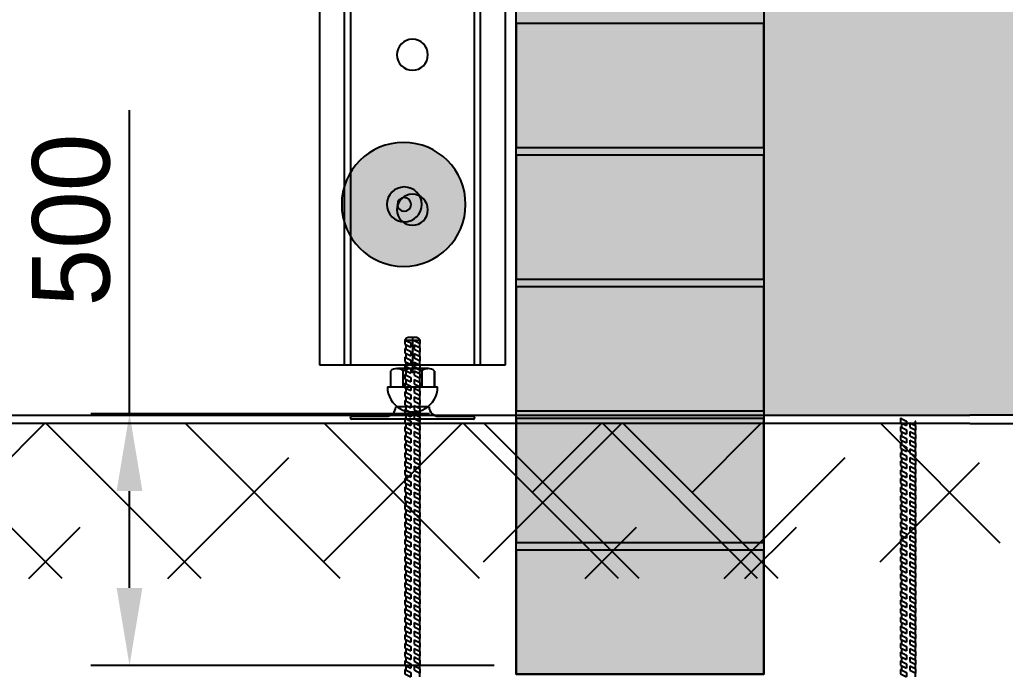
# Model space of a CAD drawing. Header units: millimetres. Extents: x -1985 to 969, y 203 to 500.
# Drawn here: x -1909.93 to -1878.12, y 236.76 to 257.89 of the extents above; entities that cross this region are included whole.
import ezdxf

# ---------------------------------------------------------------- set-up
doc = ezdxf.new("R2010")
doc.units = ezdxf.units.MM
for name, color, linetype in [('А_1500_90', 7, 'Continuous'), ('А_1500_Г', 7, 'Continuous'), ('А_1500_Ш', 7, 'Continuous'), ('Контур', 252, 'Continuous'), ('Подхват', 252, 'Continuous'), ('ШПАЛА', 7, 'Continuous')]:
    doc.layers.add(name, color=color, linetype=linetype)

# ---------------------------------------------------------------- blocks, each defined once
blk = doc.blocks.new('A$C58D363DF')
at = {"layer": 'Подхват', "color": 252}
for p, q in [((-3821.4, -415.3), (-3821.4, -115.3)), ((-3821.4, -115.3), (-1321.4, -115.3)), ((-3821.4, -155.3), (-1321.4, -155.3)), ((-3821.4, -165.3), (-1321.4, -165.3)), ((-1321.4, -365.3), (-3821.4, -365.3)), ((-1321.4, -375.3), (-3821.4, -375.3)), ((-1321.4, -415.3), (-3821.4, -415.3))]:
    blk.add_line(p, q, dxfattribs=at)
for centre in [(-3571.3, -265.3), (-3321.3, -265.3)]:
    blk.add_circle(centre, 25, dxfattribs=at)
blk = doc.blocks.new('Метал. анкер')
h = blk.add_hatch(color=3)
edge = h.paths.add_edge_path(flags=16)
edge.add_arc((-135428.3, -15828.9), 28.2, 0, 360)
edge = h.paths.add_edge_path()
edge.add_arc((-135428.4, -15827.9), 100, 0, 360)
h = blk.add_hatch(color=0)
edge = h.paths.add_edge_path()
edge.add_arc((-135428.3, -15828.9), 28.2, 0, 360)
edge = h.paths.add_edge_path(flags=17)
edge.add_arc((-135428.3, -15828.9), 11, 0, 360)
h = blk.add_hatch(color=4)
edge = h.paths.add_edge_path()
edge.add_arc((-135428.3, -15828.9), 11, 0, 360)
at = {"color": 0}
for centre, radius in [((-135428.4, -15827.9), 100), ((-135428.3, -15828.9), 28.2)]:
    blk.add_circle(centre, radius, dxfattribs=at)
blk.add_circle((-135428.3, -15828.9), 11)
blk = doc.blocks.new('основной')
at = {"layer": 'ШПАЛА', "color": 0, "extrusion": (0, 0, -1), "xscale": -1, "zscale": -1, "rotation": 90}
blk.add_blockref('Метал. анкер', (-383852.5, -246263.8), dxfattribs=at)
blk = doc.blocks.new('А_1500_Ш')
at = {"layer": 'А_1500_Ш'}
for p, q in [((-98, 0), (0, 0)), ((0, 0), (98, 0)), ((-100, -3), (-100, -2)), ((-42, -5), (-98, -5)), ((98, -5), (42, -5)), ((100, -2), (100, -3)), ((-27, -20), (-27, -20)), ((-27, -20), (27, -20)), ((27, -20), (27, -20))]:
    blk.add_line(p, q, dxfattribs=at)
at = {"layer": 'А_1500_Ш', "color": 253}
for points in [[(-24.4, -21.3), (-24.4, -18.7)], [(24, -21.3), (24, -18.7)]]:
    blk.add_lwpolyline(points, dxfattribs=at)
at = {"layer": 'А_1500_Ш'}
for centre, radius, start, end in [((98, -2), 2, 0, 90), ((-98, -2), 2, 90, 180), ((-98, -3), 2, 180, 270), ((-42, -20), 15, 0, 90), ((42, -20), 15, 90, 180), ((98, -3), 2, 270, 0)]:
    blk.add_arc(centre, radius, start, end, dxfattribs=at)
blk = doc.blocks.new('А_1500_Г')
at = {"layer": 'А_1500_Г'}
for p, q in [((40.5, 29.6), (-40.5, 29.6)), ((-35.5, 29.6), (-35.5, 4.2)), ((-35.5, 4.2), (-35.5, 29.6)), ((-15.1, 4.2), (-15.1, 29.6)), ((15.1, 29.6), (15.1, 4.2)), ((35.5, 4.2), (35.5, 29.6)), ((-25.6, 0), (0, 0)), ((0, 0), (-24.5, 0)), ((25.6, 0), (0, 0)), ((0, 0), (24.5, 0))]:
    blk.add_line(p, q, dxfattribs=at)
for centre, radius, start, end in [((0, 29.6), 40.5, 359.9988, 180.0012), ((-25.3, 15), 14.9, 226.7781, 313.2219), ((0, 29.8), 29.7, 239.5268, 270), ((0, 29.8), 29.7, 270, 300.4732), ((25.3, 15), 14.9, 226.7781, 313.2219)]:
    blk.add_arc(centre, radius, start, end, dxfattribs=at)
at = {"layer": 'А_1500_Ш', "color": 253}
blk.add_lwpolyline([(-24.2, 62), (24.2, 62)], dxfattribs=at)
blk = doc.blocks.new('196')
at = {"layer": 'А_1500_90'}
for p, q in [((-12.5, 541.4), (-12.5, 534.4)), ((-12.5, 541.4), (-11, 541.4)), ((-2.9, 536.5), (-12.5, 541.4)), ((-11, 540.7), (-11, 547.7)), ((12.5, 542.7), (3, 547.6)), ((3, 540.6), (3, 547.6)), ((12.5, 535.7), (12.5, 542.7)), ((-2.9, 529.5), (-12.5, 534.4)), ((-12.5, 527.4), (-12.5, 520.4)), ((-12.5, 527.4), (-11, 527.4)), ((-2.9, 522.5), (-12.5, 527.4)), ((-11, 526.7), (-11, 533.7)), ((-2.9, 529.5), (-2.9, 536.5)), ((12.5, 535.7), (3, 540.6)), ((12.5, 528.7), (3, 533.6)), ((3, 526.6), (3, 533.6)), ((12.5, 521.7), (3, 526.6)), ((11, 529.5), (11, 536.5)), ((12.5, 535.7), (11, 535.7)), ((12.5, 521.7), (12.5, 528.7)), ((-2.9, 515.5), (-12.5, 520.4)), ((-12.5, 513.5), (-12.5, 506.5)), ((-12.5, 513.5), (-11, 513.5)), ((-2.9, 508.6), (-12.5, 513.5)), ((-11, 512.7), (-11, 519.7)), ((-2.9, 515.5), (-2.9, 522.5)), ((12.5, 514.7), (3, 519.5)), ((3, 512.5), (3, 519.5)), ((12.5, 507.7), (3, 512.5)), ((11, 515.5), (11, 522.5)), ((12.5, 521.7), (11, 521.7)), ((12.5, 507.7), (12.5, 514.7)), ((-2.9, 501.6), (-12.5, 506.5)), ((-12.5, 499.5), (-12.5, 492.5)), ((-12.5, 499.5), (-11, 499.5)), ((-2.9, 494.6), (-12.5, 499.5)), ((-11, 498.7), (-11, 505.7)), ((-2.9, 501.6), (-2.9, 508.6)), ((-2.9, 487.6), (-2.9, 494.6)), ((12.5, 500.7), (3, 505.6)), ((3, 498.6), (3, 505.6)), ((12.5, 493.7), (3, 498.6)), ((11, 501.5), (11, 508.5)), ((12.5, 507.7), (11, 507.7)), ((11, 487.5), (11, 494.5)), ((12.5, 493.7), (11, 493.7)), ((12.5, 493.7), (12.5, 500.7)), ((-2.9, 487.6), (-12.5, 492.5)), ((-12.5, 485.5), (-12.5, 478.5)), ((-12.5, 485.5), (-11, 485.5)), ((-2.9, 480.6), (-12.5, 485.5)), ((-2.9, 473.6), (-12.5, 478.5)), ((-11, 484.7), (-11, 491.7)), ((-11, 470.7), (-11, 477.7)), ((-2.9, 473.6), (-2.9, 480.6)), ((12.5, 486.7), (3, 491.6)), ((3, 484.6), (3, 491.6)), ((12.5, 479.7), (3, 484.6)), ((12.5, 472.8), (3, 477.6)), ((3, 470.6), (3, 477.6)), ((11, 473.5), (11, 480.5)), ((12.5, 479.7), (11, 479.7)), ((12.5, 479.7), (12.5, 486.7)), ((-12.5, 471.5), (-12.5, 464.5)), ((-12.5, 471.5), (-11, 471.5)), ((-2.9, 466.6), (-12.5, 471.5)), ((-2.9, 459.6), (-12.5, 464.5)), ((-11, 456.8), (-11, 463.7)), ((-2.9, 459.6), (-2.9, 466.6)), ((12.5, 465.8), (3, 470.6)), ((12.5, 458.8), (3, 463.6)), ((3, 456.6), (3, 463.6)), ((11, 459.5), (11, 466.5)), ((12.5, 465.8), (11, 465.8)), ((12.5, 465.8), (12.5, 472.8)), ((-12.5, 457.5), (-12.5, 450.5)), ((-12.5, 457.5), (-11, 457.5)), ((-2.9, 452.6), (-12.5, 457.5)), ((-2.9, 445.6), (-12.5, 450.5)), ((-11, 442.7), (-11, 449.8)), ((-2.9, 445.6), (-2.9, 452.6)), ((12.5, 451.8), (3, 456.6)), ((12.5, 444.8), (3, 449.6)), ((3, 442.6), (3, 449.6)), ((11, 445.5), (11, 452.5)), ((12.5, 451.8), (11, 451.8)), ((12.5, 451.8), (12.5, 458.8)), ((-12.5, 443.5), (-12.5, 436.5)), ((-12.5, 443.5), (-11, 443.5)), ((-2.9, 438.6), (-12.5, 443.5)), ((-2.9, 431.6), (-12.5, 436.5)), ((-12.5, 429.5), (-12.5, 422.5)), ((-12.5, 429.5), (-11, 429.5)), ((-2.9, 424.6), (-12.5, 429.5)), ((-11, 428.7), (-11, 435.7)), ((-2.9, 431.6), (-2.9, 438.6)), ((12.5, 437.8), (3, 442.6)), ((12.5, 430.8), (3, 435.6)), ((3, 428.6), (3, 435.6)), ((11, 431.5), (11, 438.5)), ((12.5, 437.8), (11, 437.8)), ((12.5, 437.8), (12.5, 444.8)), ((12.5, 423.8), (12.5, 430.8)), ((-2.9, 417.6), (-12.5, 422.5)), ((-12.5, 415.5), (-12.5, 408.5)), ((-12.5, 415.5), (-11, 415.5)), ((-2.9, 410.6), (-12.5, 415.5)), ((-11, 414.7), (-11, 421.7)), ((-2.9, 417.6), (-2.9, 424.6)), ((12.5, 423.8), (3, 428.6)), ((12.5, 416.8), (3, 421.6)), ((3, 414.6), (3, 421.6)), ((12.5, 409.8), (3, 414.6)), ((11, 417.5), (11, 424.5)), ((12.5, 423.8), (11, 423.8)), ((12.5, 409.8), (12.5, 416.8)), ((-2.9, 403.6), (-12.5, 408.5)), ((-12.5, 401.5), (-12.5, 394.5)), ((-12.5, 401.5), (-11, 401.5)), ((-2.9, 396.5), (-12.5, 401.5)), ((-11, 400.7), (-11, 407.7)), ((-2.9, 403.6), (-2.9, 410.6)), ((12.5, 402.8), (3, 407.6)), ((3, 400.6), (3, 407.6)), ((12.5, 395.8), (3, 400.6)), ((11, 403.5), (11, 410.5)), ((12.5, 409.8), (11, 409.8)), ((12.5, 395.8), (12.5, 402.8)), ((-2.9, 389.5), (-12.5, 394.5)), ((-12.5, 387.5), (-12.5, 380.5)), ((-12.5, 387.5), (-11, 387.5)), ((-2.9, 382.5), (-12.5, 387.5)), ((-11, 386.7), (-11, 393.7)), ((-2.9, 389.5), (-2.9, 396.5)), ((-2.9, 375.5), (-2.9, 382.5)), ((12.5, 388.7), (3, 393.6)), ((3, 386.6), (3, 393.6)), ((12.5, 381.7), (3, 386.6)), ((11, 389.5), (11, 396.5)), ((12.5, 395.8), (11, 395.8)), ((11, 375.5), (11, 382.5)), ((12.5, 381.7), (12.5, 388.7)), ((-2.9, 375.5), (-12.5, 380.5)), ((-12.5, 373.5), (-12.5, 366.5)), ((-12.5, 373.5), (-11, 373.5)), ((-2.9, 368.6), (-12.5, 373.5)), ((-2.9, 361.6), (-12.5, 366.5)), ((-11, 372.7), (-11, 379.7)), ((-2.9, 361.6), (-2.9, 368.6)), ((12.5, 374.7), (3, 379.6)), ((3, 372.6), (3, 379.6)), ((12.5, 367.7), (3, 372.6)), ((12.5, 381.7), (11, 381.7)), ((11, 361.5), (11, 368.5)), ((12.5, 367.7), (11, 367.7)), ((12.5, 367.7), (12.5, 374.7)), ((-12.5, 359.5), (-12.5, 352.5)), ((-12.5, 359.5), (-11, 359.5)), ((-2.9, 354.6), (-12.5, 359.5)), ((-2.9, 347.6), (-12.5, 352.5)), ((-11, 358.7), (-11, 365.7)), ((-11, 344.8), (-11, 351.7)), ((-2.9, 347.6), (-2.9, 354.6)), ((12.5, 360.8), (3, 365.6)), ((3, 358.6), (3, 365.6)), ((12.5, 353.8), (3, 358.6)), ((12.5, 346.8), (3, 351.6)), ((3, 344.6), (3, 351.6)), ((11, 347.5), (11, 354.5)), ((12.5, 353.8), (11, 353.8)), ((12.5, 353.8), (12.5, 360.8)), ((-12.5, 345.5), (-12.5, 338.5)), ((-12.5, 345.5), (-11, 345.5)), ((-2.9, 340.6), (-12.5, 345.5)), ((-2.9, 333.6), (-12.5, 338.5)), ((-11, 330.7), (-11, 337.8)), ((-2.9, 333.6), (-2.9, 340.6)), ((12.5, 339.8), (3, 344.6)), ((12.5, 332.8), (3, 337.6)), ((3, 330.6), (3, 337.6)), ((11, 333.5), (11, 340.5)), ((12.5, 339.8), (11, 339.8)), ((12.5, 339.8), (12.5, 346.8)), ((-12.5, 331.5), (-12.5, 324.5)), ((-12.5, 331.5), (-11, 331.5)), ((-2.9, 326.6), (-12.5, 331.5)), ((-2.9, 319.6), (-12.5, 324.5)), ((-11, 316.8), (-11, 323.7)), ((-2.9, 319.6), (-2.9, 326.6)), ((12.5, 325.8), (3, 330.6)), ((12.5, 318.8), (3, 323.6)), ((3, 316.6), (3, 323.6)), ((11, 319.5), (11, 326.5)), ((12.5, 325.8), (11, 325.8)), ((12.5, 325.8), (12.5, 332.8)), ((12.5, 311.8), (12.5, 318.8)), ((-12.5, 317.5), (-12.5, 310.5)), ((-12.5, 317.5), (-11, 317.5)), ((-2.9, 312.6), (-12.5, 317.5)), ((-2.9, 305.6), (-12.5, 310.5)), ((-12.5, 303.5), (-12.5, 296.5)), ((-12.5, 303.5), (-11, 303.5)), ((-2.9, 298.6), (-12.5, 303.5)), ((-11, 302.7), (-11, 309.8)), ((-2.9, 305.6), (-2.9, 312.6)), ((12.5, 311.8), (3, 316.6)), ((12.5, 304.8), (3, 309.6)), ((3, 302.6), (3, 309.6)), ((12.5, 297.8), (3, 302.6)), ((11, 305.5), (11, 312.5)), ((12.5, 311.8), (11, 311.8)), ((12.5, 297.8), (12.5, 304.8)), ((-2.9, 291.6), (-12.5, 296.5)), ((-12.5, 289.5), (-12.5, 282.5)), ((-12.5, 289.5), (-11, 289.5)), ((-2.9, 284.6), (-12.5, 289.5)), ((-11, 288.7), (-11, 295.7)), ((-2.9, 291.6), (-2.9, 298.6)), ((12.5, 290.8), (3, 295.6)), ((3, 288.6), (3, 295.6)), ((12.5, 283.8), (3, 288.6)), ((11, 291.5), (11, 298.5)), ((12.5, 297.8), (11, 297.8)), ((12.5, 283.8), (12.5, 290.8)), ((-2.9, 277.6), (-12.5, 282.5)), ((-12.5, 275.5), (-12.5, 268.5)), ((-12.5, 275.5), (-11, 275.5)), ((-2.9, 270.6), (-12.5, 275.5)), ((-11, 274.7), (-11, 281.7)), ((-2.9, 277.6), (-2.9, 284.6)), ((-2.9, 263.6), (-2.9, 270.6)), ((12.5, 276.8), (3, 281.6)), ((3, 274.6), (3, 281.6)), ((12.5, 269.8), (3, 274.6)), ((11, 277.5), (11, 284.5)), ((12.5, 283.8), (11, 283.8)), ((11, 263.5), (11, 270.5)), ((12.5, 269.8), (12.5, 276.8)), ((-2.9, 263.6), (-12.5, 268.5)), ((-12.5, 261.5), (-12.5, 254.5)), ((-12.5, 261.5), (-11, 261.5)), ((-2.9, 256.6), (-12.5, 261.5)), ((-11, 260.7), (-11, 267.7)), ((-2.9, 249.6), (-2.9, 256.6)), ((12.5, 262.8), (3, 267.6)), ((3, 260.6), (3, 267.6)), ((12.5, 255.8), (3, 260.6)), ((12.5, 269.8), (11, 269.8)), ((11, 249.5), (11, 256.5)), ((12.5, 255.8), (11, 255.8)), ((12.5, 255.8), (12.5, 262.8)), ((-2.9, 249.6), (-12.5, 254.5)), ((-12.5, 247.5), (-12.5, 240.5)), ((-12.5, 247.5), (-11, 247.5)), ((-2.9, 242.5), (-12.5, 247.5)), ((-2.9, 235.5), (-12.5, 240.5)), ((-11, 246.7), (-11, 253.7)), ((-11, 232.7), (-11, 239.7)), ((-2.9, 235.5), (-2.9, 242.5)), ((12.5, 248.7), (3, 253.6)), ((3, 246.6), (3, 253.6)), ((12.5, 241.7), (3, 246.6)), ((12.5, 234.7), (3, 239.6)), ((3, 232.6), (3, 239.6)), ((11, 235.5), (11, 242.5)), ((12.5, 241.7), (11, 241.7)), ((12.5, 241.7), (12.5, 248.7)), ((-12.5, 233.5), (-12.5, 226.5)), ((-12.5, 233.5), (-11, 233.5)), ((-2.9, 228.6), (-12.5, 233.5)), ((-2.9, 221.6), (-12.5, 226.5)), ((-11, 218.7), (-11, 225.7)), ((-2.9, 221.6), (-2.9, 228.6)), ((12.5, 227.7), (3, 232.6)), ((12.5, 220.8), (3, 225.6)), ((3, 218.6), (3, 225.6)), ((11, 221.5), (11, 228.5)), ((12.5, 227.7), (11, 227.7)), ((12.5, 227.7), (12.5, 234.7)), ((-12.5, 219.5), (-12.5, 212.5)), ((-12.5, 219.5), (-11, 219.5)), ((-2.9, 214.6), (-12.5, 219.5)), ((-2.9, 207.6), (-12.5, 212.5)), ((-11, 204.8), (-11, 211.7)), ((-2.9, 207.6), (-2.9, 214.6)), ((12.5, 213.8), (3, 218.6)), ((12.5, 206.8), (3, 211.6)), ((3, 204.6), (3, 211.6)), ((11, 207.5), (11, 214.5)), ((12.5, 213.8), (11, 213.8)), ((12.5, 213.8), (12.5, 220.8)), ((-12.5, 205.5), (-12.5, 198.5)), ((-12.5, 205.5), (-11, 205.5)), ((-2.9, 200.6), (-12.5, 205.5)), ((-2.9, 193.6), (-12.5, 198.5)), ((-12.5, 191.5), (-12.5, 184.5)), ((-12.5, 191.5), (-11, 191.5)), ((-2.9, 186.6), (-12.5, 191.5)), ((-11, 190.7), (-11, 197.8)), ((-2.9, 193.6), (-2.9, 200.6)), ((12.5, 199.8), (3, 204.6)), ((12.5, 192.8), (3, 197.6)), ((3, 190.6), (3, 197.6)), ((11, 193.5), (11, 200.5)), ((12.5, 199.8), (11, 199.8)), ((12.5, 199.8), (12.5, 206.8)), ((12.5, 185.8), (12.5, 192.8)), ((-2.9, 179.6), (-12.5, 184.5)), ((-12.5, 177.6), (-12.5, 170.6)), ((-12.5, 177.6), (-11, 177.6)), ((-2.9, 172.7), (-12.5, 177.6)), ((-11, 176.9), (-11, 183.7)), ((-2.9, 179.6), (-2.9, 186.6)), ((12.5, 185.8), (3, 190.6)), ((12.5, 178.8), (3, 183.6)), ((3, 176.6), (3, 183.6)), ((12.5, 171.8), (3, 176.6)), ((11, 179.5), (11, 186.5)), ((12.5, 185.8), (11, 185.8)), ((12.5, 171.8), (12.5, 178.8)), ((-2.9, 165.7), (-12.5, 170.6)), ((-12.5, 163.6), (-12.5, 156.6)), ((-12.5, 163.6), (-11, 163.6)), ((-2.9, 158.7), (-12.5, 163.6)), ((-11, 162.9), (-11, 169.9)), ((-2.9, 165.7), (-2.9, 172.7)), ((12.5, 164.9), (3, 169.7)), ((3, 162.7), (3, 169.7)), ((12.5, 157.9), (3, 162.7)), ((11, 165.7), (11, 172.5)), ((12.5, 171.8), (11, 171.8)), ((12.5, 157.9), (12.5, 164.9)), ((-2.9, 151.7), (-12.5, 156.6)), ((-12.5, 149.6), (-12.5, 142.6)), ((-12.5, 149.6), (-11, 149.6)), ((-2.9, 144.7), (-12.5, 149.6)), ((-11, 148.8), (-11, 155.9)), ((-2.9, 151.7), (-2.9, 158.7)), ((-2.9, 137.7), (-2.9, 144.7)), ((12.5, 150.9), (3, 155.7)), ((3, 148.7), (3, 155.7)), ((12.5, 143.9), (3, 148.7)), ((11, 151.6), (11, 158.7)), ((12.5, 157.9), (11, 157.9)), ((11, 137.6), (11, 144.6)), ((12.5, 143.9), (11, 143.9)), ((12.5, 143.9), (12.5, 150.9)), ((-2.9, 137.7), (-12.5, 142.6)), ((-12.5, 135.6), (-12.5, 128.6)), ((-12.5, 135.6), (-11, 135.6)), ((-2.9, 130.7), (-12.5, 135.6)), ((-2.9, 123.7), (-12.5, 128.6)), ((-11, 134.8), (-11, 141.8)), ((-11, 120.8), (-11, 127.8)), ((-2.9, 123.7), (-2.9, 130.7)), ((12.5, 136.9), (3, 141.7)), ((3, 134.7), (3, 141.7)), ((12.5, 129.9), (3, 134.7)), ((12.5, 122.9), (3, 127.7)), ((3, 120.7), (3, 127.7)), ((11, 123.6), (11, 130.6)), ((12.5, 129.9), (11, 129.9)), ((12.5, 129.9), (12.5, 136.9)), ((-12.5, 121.6), (-12.5, 114.6)), ((-12.5, 121.6), (-11, 121.6)), ((-2.9, 116.7), (-12.5, 121.6)), ((-2.9, 109.7), (-12.5, 114.6)), ((-11, 106.8), (-11, 113.8)), ((-2.9, 109.7), (-2.9, 116.7)), ((12.5, 115.9), (3, 120.7)), ((12.5, 108.8), (3, 113.7)), ((3, 106.7), (3, 113.7)), ((11, 109.6), (11, 116.6)), ((12.5, 115.9), (11, 115.9)), ((12.5, 115.9), (12.5, 122.9)), ((-12.5, 107.6), (-12.5, 100.6)), ((-12.5, 107.6), (-11, 107.6)), ((-2.9, 102.7), (-12.5, 107.6)), ((-2.9, 95.7), (-12.5, 100.6)), ((-11, 92.8), (-11, 99.8)), ((-2.9, 95.7), (-2.9, 102.7)), ((12.5, 101.8), (3, 106.7)), ((12.5, 94.8), (3, 99.7)), ((3, 92.7), (3, 99.7)), ((11, 95.6), (11, 102.6)), ((12.5, 101.8), (11, 101.8)), ((12.5, 101.8), (12.5, 108.8)), ((-12.5, 93.6), (-12.5, 86.6)), ((-12.5, 93.6), (-11, 93.6)), ((-2.9, 88.7), (-12.5, 93.6)), ((-2.9, 81.7), (-12.5, 86.6)), ((-12.5, 79.6), (-12.5, 72.6)), ((-12.5, 79.6), (-11, 79.6)), ((-2.9, 74.7), (-12.5, 79.6)), ((-11, 78.8), (-11, 85.8)), ((-2.9, 81.7), (-2.9, 88.7)), ((12.5, 87.8), (3, 92.7)), ((12.5, 80.9), (3, 85.7)), ((3, 78.7), (3, 85.7)), ((11, 81.6), (11, 88.6)), ((12.5, 87.8), (11, 87.8)), ((12.5, 87.8), (12.5, 94.8)), ((12.5, 73.9), (12.5, 80.9)), ((-2.9, 67.7), (-12.5, 72.6)), ((-12.5, 65.6), (-12.5, 58.6)), ((-12.5, 65.6), (-11, 65.6)), ((-2.9, 60.7), (-12.5, 65.6)), ((-11, 64.9), (-11, 71.8)), ((-2.9, 67.7), (-2.9, 74.7)), ((12.5, 73.9), (3, 78.7)), ((12.5, 66.9), (3, 71.7)), ((3, 64.7), (3, 71.7)), ((12.5, 59.9), (3, 64.7)), ((11, 67.6), (11, 74.6)), ((12.5, 73.9), (11, 73.9)), ((12.5, 59.9), (12.5, 66.9)), ((-2.9, 53.7), (-12.5, 58.6)), ((-12.5, 51.6), (-12.5, 44.6)), ((-12.5, 51.6), (-11, 51.6)), ((-2.9, 46.7), (-12.5, 51.6)), ((-11, 50.9), (-11, 57.9)), ((-2.9, 53.7), (-2.9, 60.7)), ((12.5, 52.9), (3, 57.7)), ((3, 50.7), (3, 57.7)), ((12.5, 45.9), (3, 50.7)), ((11, 53.7), (11, 60.6)), ((12.5, 59.9), (11, 59.9)), ((12.5, 45.9), (12.5, 52.9)), ((-2.9, 39.7), (-12.5, 44.6)), ((-12.5, 37.6), (-12.5, 30.6)), ((-12.5, 37.6), (-11, 37.6)), ((-2.9, 32.7), (-12.5, 37.6)), ((-11, 36.9), (-11, 43.9)), ((-2.9, 39.7), (-2.9, 46.7)), ((-2.9, 25.7), (-2.9, 32.7)), ((12.5, 38.9), (3, 43.7)), ((3, 36.7), (3, 43.7)), ((12.5, 31.9), (3, 36.7)), ((11, 39.6), (11, 46.7)), ((12.5, 45.9), (11, 45.9)), ((11, 25.6), (11, 32.6)), ((12.5, 31.9), (11, 31.9)), ((12.5, 31.9), (12.5, 38.9)), ((-2.9, 25.7), (-12.5, 30.6)), ((-12.5, 23.6), (-11, 23.6)), ((-12.5, 23.6), (-12.5, 16.6)), ((-2.9, 18.7), (-12.5, 23.6)), ((-2.9, 11.7), (-12.5, 16.6)), ((-11, 22.9), (-11, 29.9)), ((-2.9, 11.7), (-2.9, 18.7)), ((12.5, 24.9), (3, 29.7)), ((3, 22.7), (3, 29.7)), ((12.5, 17.9), (3, 22.7)), ((11, 11.6), (11, 18.6)), ((12.5, 17.9), (11, 17.9)), ((12.5, 17.9), (12.5, 24.9)), ((-12.5, 9.6), (-12.5, 4)), ((-2.9, 4.7), (-12.5, 9.6)), ((-12.5, 9.6), (-11, 9.6)), ((12.5, 4), (-12.5, 4)), ((-9.7, 1.2), (-12.5, 4)), ((-11, 8.9), (-11, 15.9)), ((-7.3, 0), (-9.7, 1.2)), ((-7.3, 0), (7.3, 0)), ((-2.9, 4), (-2.9, 4.7)), ((3, 8.7), (3, 15.7)), ((12.5, 10.9), (3, 15.7)), ((12.5, 4), (3, 8.7)), ((7.3, 0), (9.7, 1.2)), ((9.7, 1.2), (12.5, 4)), ((12.5, 4), (12.5, 10.9))]:
    blk.add_line(p, q, dxfattribs=at)
at = {"layer": 'А_1500_90', "color": 253}
blk.add_line((0, 0), (0, 57.7), dxfattribs=at)
at = {"layer": 'А_1500_Г'}
blk.add_blockref('А_1500_Г', (0, 50), dxfattribs=at)
at = {"layer": 'А_1500_Ш', "color": 253}
blk.add_blockref('А_1500_Ш', (0.2, 132), dxfattribs=at)

msp = doc.modelspace()

# ---------------------------------------------------------------- hatches: boundary and pattern name
for color, points in [(9, [(-1893.906, 347.016), (-1885.906, 347.016), (-1885.906, 236.766), (-1893.906, 236.766)]), (8, [(-1845.194, 299.846), (-1885.895, 274.772), (-1885.895, 245.131), (-1879.264, 245.131), (-1867.248, 245.131), (-1845.194, 245.131)])]:
    msp.add_hatch(color=color).paths.add_polyline_path(points)

# ---------------------------------------------------------------- linework, layer by layer
at = {"color": 9}
msp.add_line((-1885.895, 245.131), (-1885.895, 338.651), dxfattribs=at)
for p, q in [((-1906.384, 245.175), (-1906.384, 254.967)), ((-1896.7, 245.175), (-1907.634, 245.175)), ((-1867.248, 245.131), (-1879.264, 245.131)), ((-1879.264, 244.854), (-1953.252, 244.854)), ((-1908.561, 239.854), (-1913.561, 244.854)), ((-1911.343, 242.636), (-1909.126, 244.854)), ((-1904.071, 239.854), (-1909.071, 244.854)), ((-1899.581, 239.854), (-1904.581, 244.854)), ((-1900.118, 240.391), (-1895.655, 244.854)), ((-1895.091, 239.854), (-1900.091, 244.854)), ((-1890.6, 239.854), (-1895.6, 244.854)), ((-1894.963, 240.391), (-1890.501, 244.854)), ((-1889.936, 239.854), (-1894.936, 244.854)), ((-1893.383, 242.636), (-1891.165, 244.854)), ((-1886.11, 239.854), (-1891.11, 244.854)), ((-1885.446, 239.854), (-1890.446, 244.854)), ((-1888.228, 242.636), (-1886.01, 244.854)), ((-1878.277, 241.001), (-1882.13, 244.854)), ((-1879.264, 244.854), (-1866.852, 244.854)), ((-1905.145, 239.854), (-1901.241, 243.759)), ((-1887.185, 239.854), (-1883.28, 243.759)), ((-1882.158, 240.391), (-1878.944, 243.604)), ((-1906.384, 239.55), (-1906.384, 242.675)), ((-1909.636, 239.854), (-1907.976, 241.514)), ((-1891.675, 239.854), (-1890.015, 241.514)), ((-1886.52, 239.854), (-1884.86, 241.514)), ((-1894.619, 237.05), (-1907.634, 237.05))]:
    msp.add_line(p, q)
for points in [[(-1893.906, 347.016), (-1885.906, 347.016), (-1885.906, 236.766), (-1893.906, 236.766)], [(-1885.906, 257.766), (-1893.906, 257.766), (-1893.906, 253.766), (-1885.906, 253.766)], [(-1885.906, 253.516), (-1893.906, 253.516), (-1893.906, 249.516), (-1885.906, 249.516)], [(-1885.906, 249.266), (-1893.906, 249.266), (-1893.906, 245.266), (-1885.906, 245.266)], [(-1885.906, 245.016), (-1893.906, 245.016), (-1893.906, 241.016), (-1885.906, 241.016)], [(-1885.906, 240.766), (-1893.906, 240.766), (-1893.906, 236.766), (-1885.906, 236.766)]]:
    msp.add_lwpolyline(points, close=True)
for points in [[(-1906.801, 242.675), (-1905.968, 242.675), (-1906.384, 245.175)], [(-1906.801, 239.55), (-1905.968, 239.55), (-1906.384, 237.05)]]:
    msp.add_solid(points)
at = {"layer": 'А_1500_90'}
for p, q in [((-1881.499, 245.035), (-1881.309, 244.938)), ((-1881.499, 245.035), (-1881.469, 245.035)), ((-1881.499, 245.035), (-1881.499, 244.895)), ((-1881.499, 244.895), (-1881.309, 244.798)), ((-1881.499, 244.755), (-1881.309, 244.658)), ((-1881.499, 244.755), (-1881.469, 244.755)), ((-1881.499, 244.755), (-1881.499, 244.615)), ((-1881.469, 244.88), (-1881.469, 244.74)), ((-1881.309, 244.938), (-1881.309, 244.798)), ((-1881.309, 244.658), (-1881.309, 244.518)), ((-1881.192, 244.879), (-1881.192, 244.739)), ((-1881.192, 244.879), (-1880.999, 244.78)), ((-1881.192, 244.739), (-1880.999, 244.64)), ((-1881.029, 244.936), (-1881.029, 244.796)), ((-1880.999, 244.921), (-1881.029, 244.921)), ((-1881.029, 244.656), (-1881.029, 244.516)), ((-1880.999, 244.64), (-1881.029, 244.64)), ((-1880.999, 244.64), (-1880.999, 244.78)), ((-1881.499, 244.615), (-1881.309, 244.518)), ((-1881.499, 244.475), (-1881.309, 244.378)), ((-1881.499, 244.475), (-1881.469, 244.475)), ((-1881.499, 244.475), (-1881.499, 244.335)), ((-1881.499, 244.335), (-1881.309, 244.238)), ((-1881.469, 244.6), (-1881.469, 244.46)), ((-1881.469, 244.32), (-1881.469, 244.182)), ((-1881.309, 244.378), (-1881.309, 244.238)), ((-1881.192, 244.599), (-1881.192, 244.459)), ((-1881.192, 244.599), (-1880.999, 244.5)), ((-1881.192, 244.459), (-1880.999, 244.36)), ((-1881.192, 244.318), (-1881.192, 244.178)), ((-1881.192, 244.318), (-1880.999, 244.22)), ((-1881.029, 244.376), (-1881.029, 244.235)), ((-1880.999, 244.36), (-1881.029, 244.36)), ((-1880.999, 244.36), (-1880.999, 244.5)), ((-1881.499, 244.197), (-1881.309, 244.1)), ((-1881.499, 244.197), (-1881.469, 244.197)), ((-1881.499, 244.197), (-1881.499, 244.057)), ((-1881.499, 244.057), (-1881.309, 243.96)), ((-1881.469, 244.042), (-1881.469, 243.902)), ((-1881.309, 244.1), (-1881.309, 243.96)), ((-1881.192, 244.178), (-1880.999, 244.08)), ((-1881.192, 244.041), (-1881.192, 243.901)), ((-1881.192, 244.041), (-1880.999, 243.942)), ((-1881.029, 244.095), (-1881.029, 243.958)), ((-1880.999, 244.08), (-1881.029, 244.08)), ((-1880.999, 244.08), (-1880.999, 244.22)), ((-1881.499, 243.917), (-1881.309, 243.82)), ((-1881.499, 243.917), (-1881.469, 243.917)), ((-1881.499, 243.917), (-1881.499, 243.777)), ((-1881.499, 243.777), (-1881.309, 243.68)), ((-1881.469, 243.762), (-1881.469, 243.622)), ((-1881.309, 243.82), (-1881.309, 243.68)), ((-1881.192, 243.901), (-1880.999, 243.802)), ((-1881.192, 243.76), (-1881.192, 243.62)), ((-1881.192, 243.76), (-1880.999, 243.662)), ((-1881.029, 243.818), (-1881.029, 243.678)), ((-1880.999, 243.802), (-1881.029, 243.802)), ((-1880.999, 243.802), (-1880.999, 243.942)), ((-1881.499, 243.638), (-1881.309, 243.541)), ((-1881.499, 243.638), (-1881.469, 243.638)), ((-1881.499, 243.638), (-1881.499, 243.498)), ((-1881.499, 243.498), (-1881.309, 243.401)), ((-1881.469, 243.482), (-1881.469, 243.342)), ((-1881.309, 243.541), (-1881.309, 243.401)), ((-1881.192, 243.62), (-1880.999, 243.522)), ((-1881.192, 243.481), (-1881.192, 243.341)), ((-1881.192, 243.481), (-1880.999, 243.383)), ((-1881.029, 243.538), (-1881.029, 243.398)), ((-1880.999, 243.522), (-1881.029, 243.522)), ((-1880.999, 243.522), (-1880.999, 243.662)), ((-1880.999, 243.243), (-1880.999, 243.383)), ((-1881.499, 243.357), (-1881.309, 243.26)), ((-1881.499, 243.357), (-1881.469, 243.357)), ((-1881.499, 243.357), (-1881.499, 243.217)), ((-1881.499, 243.217), (-1881.309, 243.12)), ((-1881.499, 243.078), (-1881.309, 242.981)), ((-1881.499, 243.078), (-1881.469, 243.078)), ((-1881.499, 243.078), (-1881.499, 242.938)), ((-1881.469, 243.202), (-1881.469, 243.063)), ((-1881.309, 243.26), (-1881.309, 243.12)), ((-1881.192, 243.341), (-1880.999, 243.243)), ((-1881.192, 243.201), (-1881.192, 243.061)), ((-1881.192, 243.201), (-1880.999, 243.103)), ((-1881.192, 243.061), (-1880.999, 242.963)), ((-1881.029, 243.258), (-1881.029, 243.118)), ((-1880.999, 243.243), (-1881.029, 243.243)), ((-1880.999, 242.963), (-1880.999, 243.103)), ((-1881.499, 242.938), (-1881.309, 242.841)), ((-1881.499, 242.798), (-1881.309, 242.701)), ((-1881.499, 242.798), (-1881.469, 242.798)), ((-1881.499, 242.798), (-1881.499, 242.658)), ((-1881.469, 242.923), (-1881.469, 242.783)), ((-1881.309, 242.981), (-1881.309, 242.841)), ((-1881.192, 242.922), (-1881.192, 242.782)), ((-1881.192, 242.922), (-1880.999, 242.824)), ((-1881.192, 242.782), (-1880.999, 242.684)), ((-1881.029, 242.978), (-1881.029, 242.839)), ((-1880.999, 242.963), (-1881.029, 242.963)), ((-1880.999, 242.684), (-1880.999, 242.824)), ((-1881.499, 242.658), (-1881.309, 242.561)), ((-1881.499, 242.518), (-1881.309, 242.421)), ((-1881.499, 242.518), (-1881.469, 242.518)), ((-1881.499, 242.518), (-1881.499, 242.378)), ((-1881.469, 242.643), (-1881.469, 242.502)), ((-1881.309, 242.701), (-1881.309, 242.561)), ((-1881.309, 242.421), (-1881.309, 242.281)), ((-1881.192, 242.642), (-1881.192, 242.502)), ((-1881.192, 242.642), (-1880.999, 242.543)), ((-1881.192, 242.502), (-1880.999, 242.403)), ((-1881.029, 242.699), (-1881.029, 242.559)), ((-1880.999, 242.684), (-1881.029, 242.684)), ((-1881.029, 242.419), (-1881.029, 242.278)), ((-1880.999, 242.403), (-1880.999, 242.543)), ((-1881.499, 242.378), (-1881.309, 242.281)), ((-1881.499, 242.237), (-1881.309, 242.141)), ((-1881.499, 242.237), (-1881.469, 242.237)), ((-1881.499, 242.237), (-1881.499, 242.097)), ((-1881.499, 242.097), (-1881.309, 242.001)), ((-1881.469, 242.362), (-1881.469, 242.222)), ((-1881.309, 242.141), (-1881.309, 242.001)), ((-1881.192, 242.361), (-1881.192, 242.221)), ((-1881.192, 242.361), (-1880.999, 242.263)), ((-1881.192, 242.221), (-1880.999, 242.123)), ((-1880.999, 242.403), (-1881.029, 242.403)), ((-1881.029, 242.138), (-1881.029, 241.998)), ((-1880.999, 242.123), (-1881.029, 242.123)), ((-1880.999, 242.123), (-1880.999, 242.263)), ((-1881.499, 241.957), (-1881.309, 241.86)), ((-1881.499, 241.957), (-1881.469, 241.957)), ((-1881.499, 241.957), (-1881.499, 241.817)), ((-1881.499, 241.817), (-1881.309, 241.72)), ((-1881.469, 242.082), (-1881.469, 241.942)), ((-1881.469, 241.802), (-1881.469, 241.662)), ((-1881.309, 241.86), (-1881.309, 241.72)), ((-1881.192, 242.081), (-1881.192, 241.941)), ((-1881.192, 242.081), (-1880.999, 241.983)), ((-1881.192, 241.941), (-1880.999, 241.843)), ((-1881.192, 241.801), (-1881.192, 241.661)), ((-1881.192, 241.801), (-1880.999, 241.702)), ((-1881.029, 241.858), (-1881.029, 241.718)), ((-1880.999, 241.843), (-1881.029, 241.843)), ((-1880.999, 241.843), (-1880.999, 241.983)), ((-1881.499, 241.677), (-1881.309, 241.58)), ((-1881.499, 241.677), (-1881.469, 241.677)), ((-1881.499, 241.677), (-1881.499, 241.537)), ((-1881.499, 241.537), (-1881.309, 241.44)), ((-1881.469, 241.522), (-1881.469, 241.382)), ((-1881.309, 241.58), (-1881.309, 241.44)), ((-1881.192, 241.661), (-1880.999, 241.562)), ((-1881.192, 241.521), (-1881.192, 241.381)), ((-1881.192, 241.521), (-1880.999, 241.422)), ((-1881.029, 241.578), (-1881.029, 241.438)), ((-1880.999, 241.562), (-1881.029, 241.562)), ((-1880.999, 241.562), (-1880.999, 241.702)), ((-1881.499, 241.397), (-1881.309, 241.3)), ((-1881.499, 241.397), (-1881.469, 241.397)), ((-1881.499, 241.397), (-1881.499, 241.257)), ((-1881.499, 241.257), (-1881.309, 241.16)), ((-1881.469, 241.242), (-1881.469, 241.102)), ((-1881.309, 241.3), (-1881.309, 241.16)), ((-1881.192, 241.381), (-1880.999, 241.282)), ((-1881.192, 241.241), (-1881.192, 241.101)), ((-1881.192, 241.241), (-1880.999, 241.142)), ((-1881.029, 241.298), (-1881.029, 241.158)), ((-1880.999, 241.282), (-1881.029, 241.282)), ((-1880.999, 241.282), (-1880.999, 241.422)), ((-1880.999, 241.002), (-1880.999, 241.142)), ((-1881.499, 241.117), (-1881.309, 241.02)), ((-1881.499, 241.117), (-1881.469, 241.117)), ((-1881.499, 241.117), (-1881.499, 240.977)), ((-1881.499, 240.977), (-1881.309, 240.88)), ((-1881.499, 240.838), (-1881.309, 240.741)), ((-1881.499, 240.838), (-1881.469, 240.838)), ((-1881.499, 240.838), (-1881.499, 240.698)), ((-1881.469, 240.962), (-1881.469, 240.822)), ((-1881.309, 241.02), (-1881.309, 240.88)), ((-1881.192, 241.101), (-1880.999, 241.002)), ((-1881.192, 240.961), (-1881.192, 240.821)), ((-1881.192, 240.961), (-1880.999, 240.862)), ((-1881.192, 240.821), (-1880.999, 240.722)), ((-1881.029, 241.018), (-1881.029, 240.878)), ((-1880.999, 241.002), (-1881.029, 241.002)), ((-1880.999, 240.722), (-1880.999, 240.862)), ((-1881.499, 240.698), (-1881.309, 240.601)), ((-1881.499, 240.557), (-1881.309, 240.461)), ((-1881.499, 240.557), (-1881.469, 240.557)), ((-1881.499, 240.557), (-1881.499, 240.417)), ((-1881.469, 240.682), (-1881.469, 240.542)), ((-1881.309, 240.741), (-1881.309, 240.601)), ((-1881.192, 240.681), (-1881.192, 240.541)), ((-1881.192, 240.681), (-1880.999, 240.583)), ((-1881.192, 240.541), (-1880.999, 240.443)), ((-1881.029, 240.738), (-1881.029, 240.598)), ((-1880.999, 240.722), (-1881.029, 240.722)), ((-1880.999, 240.443), (-1880.999, 240.583)), ((-1881.499, 240.417), (-1881.309, 240.321)), ((-1881.499, 240.278), (-1881.309, 240.181)), ((-1881.499, 240.278), (-1881.469, 240.278)), ((-1881.499, 240.278), (-1881.499, 240.138)), ((-1881.469, 240.402), (-1881.469, 240.263)), ((-1881.309, 240.461), (-1881.309, 240.321)), ((-1881.309, 240.181), (-1881.309, 240.041)), ((-1881.192, 240.401), (-1881.192, 240.261)), ((-1881.192, 240.401), (-1880.999, 240.303)), ((-1881.192, 240.261), (-1880.999, 240.163)), ((-1881.029, 240.458), (-1881.029, 240.318)), ((-1880.999, 240.443), (-1881.029, 240.443)), ((-1880.999, 240.163), (-1880.999, 240.303)), ((-1881.499, 240.138), (-1881.309, 240.041)), ((-1881.499, 239.998), (-1881.309, 239.901)), ((-1881.499, 239.998), (-1881.469, 239.998)), ((-1881.499, 239.998), (-1881.499, 239.858)), ((-1881.469, 240.123), (-1881.469, 239.983)), ((-1881.309, 239.901), (-1881.309, 239.761)), ((-1881.192, 240.122), (-1881.192, 239.982)), ((-1881.192, 240.122), (-1880.999, 240.024)), ((-1881.192, 239.982), (-1880.999, 239.884)), ((-1881.029, 240.178), (-1881.029, 240.039)), ((-1880.999, 240.163), (-1881.029, 240.163)), ((-1881.029, 239.899), (-1881.029, 239.759)), ((-1880.999, 239.884), (-1881.029, 239.884)), ((-1880.999, 239.884), (-1880.999, 240.024)), ((-1881.499, 239.858), (-1881.309, 239.761)), ((-1881.499, 239.718), (-1881.309, 239.621)), ((-1881.499, 239.718), (-1881.469, 239.718)), ((-1881.499, 239.718), (-1881.499, 239.578)), ((-1881.499, 239.578), (-1881.309, 239.481)), ((-1881.469, 239.843), (-1881.469, 239.702)), ((-1881.469, 239.562), (-1881.469, 239.422)), ((-1881.309, 239.621), (-1881.309, 239.481)), ((-1881.192, 239.842), (-1881.192, 239.702)), ((-1881.192, 239.842), (-1880.999, 239.743)), ((-1881.192, 239.702), (-1880.999, 239.603)), ((-1881.192, 239.561), (-1881.192, 239.421)), ((-1881.192, 239.561), (-1880.999, 239.463)), ((-1881.029, 239.619), (-1881.029, 239.478)), ((-1880.999, 239.603), (-1881.029, 239.603)), ((-1880.999, 239.603), (-1880.999, 239.743)), ((-1881.499, 239.438), (-1881.309, 239.341)), ((-1881.499, 239.438), (-1881.469, 239.438)), ((-1881.499, 239.438), (-1881.499, 239.298)), ((-1881.499, 239.298), (-1881.309, 239.201)), ((-1881.469, 239.282), (-1881.469, 239.142)), ((-1881.309, 239.341), (-1881.309, 239.201)), ((-1881.192, 239.421), (-1880.999, 239.323)), ((-1881.192, 239.281), (-1881.192, 239.141)), ((-1881.192, 239.281), (-1880.999, 239.183)), ((-1881.029, 239.338), (-1881.029, 239.198)), ((-1880.999, 239.323), (-1881.029, 239.323)), ((-1880.999, 239.323), (-1880.999, 239.463)), ((-1881.499, 239.157), (-1881.309, 239.06)), ((-1881.499, 239.157), (-1881.469, 239.157)), ((-1881.499, 239.157), (-1881.499, 239.017)), ((-1881.499, 239.017), (-1881.309, 238.92)), ((-1881.469, 239.002), (-1881.469, 238.862)), ((-1881.309, 239.06), (-1881.309, 238.92)), ((-1881.192, 239.141), (-1880.999, 239.043)), ((-1881.192, 239.001), (-1881.192, 238.861)), ((-1881.192, 239.001), (-1880.999, 238.903)), ((-1881.029, 239.058), (-1881.029, 238.918)), ((-1880.999, 239.043), (-1881.029, 239.043)), ((-1880.999, 239.043), (-1880.999, 239.183)), ((-1881.499, 238.877), (-1881.309, 238.78)), ((-1881.499, 238.877), (-1881.469, 238.877)), ((-1881.499, 238.877), (-1881.499, 238.737)), ((-1881.499, 238.737), (-1881.309, 238.64)), ((-1881.499, 238.598), (-1881.309, 238.501)), ((-1881.499, 238.598), (-1881.469, 238.598)), ((-1881.499, 238.598), (-1881.499, 238.458)), ((-1881.469, 238.722), (-1881.469, 238.582)), ((-1881.309, 238.78), (-1881.309, 238.64)), ((-1881.192, 238.861), (-1880.999, 238.763)), ((-1881.192, 238.721), (-1881.192, 238.581)), ((-1881.192, 238.721), (-1880.999, 238.622)), ((-1881.029, 238.778), (-1881.029, 238.638)), ((-1880.999, 238.763), (-1881.029, 238.763)), ((-1880.999, 238.763), (-1880.999, 238.903)), ((-1880.999, 238.482), (-1880.999, 238.622)), ((-1881.499, 238.458), (-1881.309, 238.361)), ((-1881.499, 238.317), (-1881.309, 238.22)), ((-1881.499, 238.317), (-1881.469, 238.317)), ((-1881.499, 238.317), (-1881.499, 238.177)), ((-1881.469, 238.442), (-1881.469, 238.302)), ((-1881.309, 238.501), (-1881.309, 238.361)), ((-1881.192, 238.581), (-1880.999, 238.482)), ((-1881.192, 238.441), (-1881.192, 238.301)), ((-1881.192, 238.441), (-1880.999, 238.343)), ((-1881.192, 238.301), (-1880.999, 238.203)), ((-1881.029, 238.498), (-1881.029, 238.358)), ((-1880.999, 238.482), (-1881.029, 238.482)), ((-1880.999, 238.203), (-1880.999, 238.343)), ((-1881.499, 238.177), (-1881.309, 238.08)), ((-1881.499, 238.038), (-1881.309, 237.941)), ((-1881.499, 238.038), (-1881.469, 238.038)), ((-1881.499, 238.038), (-1881.499, 237.898)), ((-1881.469, 238.162), (-1881.469, 238.023)), ((-1881.309, 238.22), (-1881.309, 238.08)), ((-1881.192, 238.161), (-1881.192, 238.021)), ((-1881.192, 238.161), (-1880.999, 238.063)), ((-1881.192, 238.021), (-1880.999, 237.923)), ((-1881.029, 238.218), (-1881.029, 238.078)), ((-1880.999, 238.203), (-1881.029, 238.203)), ((-1880.999, 237.923), (-1880.999, 238.063)), ((-1881.499, 237.898), (-1881.309, 237.801)), ((-1881.499, 237.758), (-1881.309, 237.661)), ((-1881.499, 237.758), (-1881.469, 237.758)), ((-1881.499, 237.758), (-1881.499, 237.618)), ((-1881.469, 237.883), (-1881.469, 237.743)), ((-1881.309, 237.941), (-1881.309, 237.801)), ((-1881.309, 237.661), (-1881.309, 237.521)), ((-1881.192, 237.881), (-1881.192, 237.741)), ((-1881.192, 237.881), (-1880.999, 237.783)), ((-1881.192, 237.741), (-1880.999, 237.643)), ((-1881.029, 237.938), (-1881.029, 237.799)), ((-1880.999, 237.923), (-1881.029, 237.923)), ((-1881.029, 237.659), (-1881.029, 237.518)), ((-1880.999, 237.643), (-1881.029, 237.643)), ((-1880.999, 237.643), (-1880.999, 237.783)), ((-1881.499, 237.618), (-1881.309, 237.521)), ((-1881.499, 237.479), (-1881.309, 237.382)), ((-1881.499, 237.479), (-1881.469, 237.479)), ((-1881.499, 237.479), (-1881.499, 237.339)), ((-1881.499, 237.339), (-1881.309, 237.242)), ((-1881.469, 237.603), (-1881.469, 237.463)), ((-1881.469, 237.323), (-1881.469, 237.183)), ((-1881.309, 237.382), (-1881.309, 237.242)), ((-1881.192, 237.601), (-1881.192, 237.461)), ((-1881.192, 237.601), (-1880.999, 237.503)), ((-1881.192, 237.461), (-1880.999, 237.363)), ((-1881.192, 237.322), (-1881.192, 237.182)), ((-1881.192, 237.322), (-1880.999, 237.224)), ((-1881.029, 237.378), (-1881.029, 237.239)), ((-1880.999, 237.363), (-1881.029, 237.363)), ((-1880.999, 237.363), (-1880.999, 237.503)), ((-1881.499, 237.198), (-1881.309, 237.102)), ((-1881.499, 237.198), (-1881.469, 237.198)), ((-1881.499, 237.198), (-1881.499, 237.058)), ((-1881.499, 237.058), (-1881.309, 236.962)), ((-1881.469, 237.043), (-1881.469, 236.903)), ((-1881.309, 237.102), (-1881.309, 236.962)), ((-1881.192, 237.182), (-1880.999, 237.084)), ((-1881.192, 237.042), (-1881.192, 236.902)), ((-1881.192, 237.042), (-1880.999, 236.944)), ((-1881.029, 237.099), (-1881.029, 236.959)), ((-1880.999, 237.084), (-1881.029, 237.084)), ((-1880.999, 237.084), (-1880.999, 237.224)), ((-1881.499, 236.918), (-1881.309, 236.821)), ((-1881.499, 236.918), (-1881.469, 236.918)), ((-1881.499, 236.918), (-1881.499, 236.778)), ((-1881.499, 236.778), (-1881.309, 236.681)), ((-1881.309, 236.821), (-1881.309, 236.681)), ((-1881.192, 236.902), (-1880.999, 236.804)), ((-1881.029, 236.819), (-1881.029, 236.679)), ((-1880.999, 236.804), (-1881.029, 236.804)), ((-1880.999, 236.804), (-1880.999, 236.944))]:
    msp.add_line(p, q, dxfattribs=at)
at = {"layer": 'Контур', "color": 250}
msp.add_lwpolyline([(-1953.252, 245.131), (-1879.264, 245.131)], dxfattribs=at)

# ---------------------------------------------------------------- block references
at = {"xscale": -0.01999999999998181, "yscale": 0.01999999999998181, "zscale": 0.02}
msp.add_blockref('основной', (5462.956, 2468.638), dxfattribs=at)
at = {"color": 250, "yscale": 0.01999999999998181, "zscale": 0.02}
for name, p, xscale, rotation in [('A$C58D363DF', (-1891.946, 323.184), -0.01999999999998181, 270), ('196', (-1897.249, 247.633), 0.01999999999998181, 180)]:
    msp.add_blockref(name, p, dxfattribs=dict(at, xscale=xscale, rotation=rotation))

# ---------------------------------------------------------------- texts
at = {"insert": (-1908.259, 251.425), "char_height": 2.5, "attachment_point": 5, "rotation": 90}
msp.add_mtext('500', dxfattribs=at)

doc.saveas('drawing.dxf')
